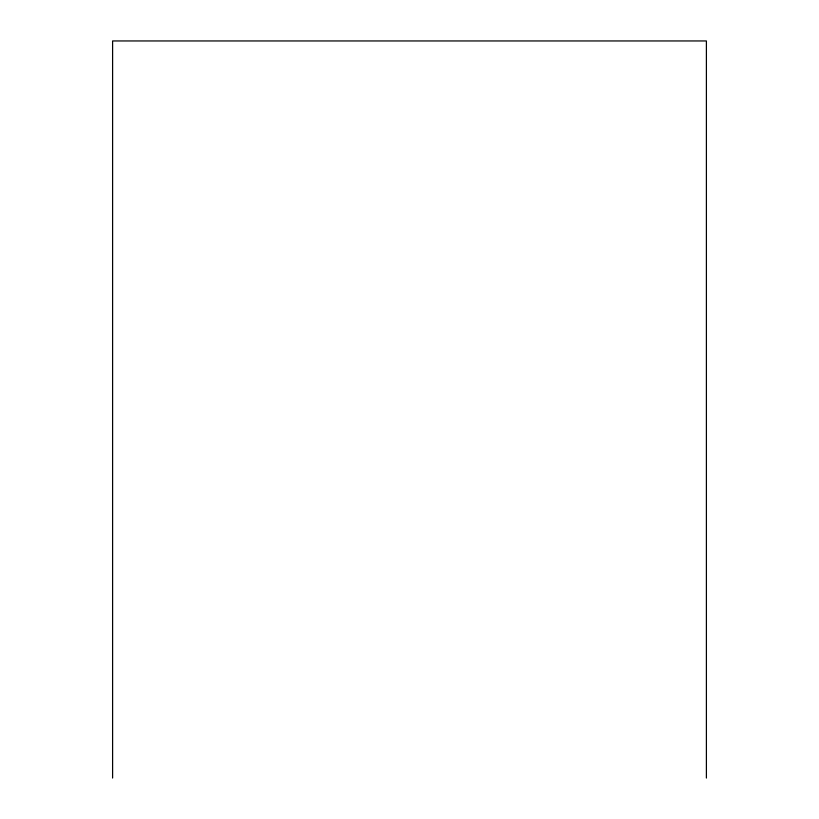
<?xml version="1.0" encoding="UTF-8"?>
<svg xmlns="http://www.w3.org/2000/svg" width="819" height="819" viewBox="0 0 819 819"><rect width="100%" height="100%" fill="white"/><g stroke="black" fill="none" stroke-linecap="round" stroke-linejoin="round"><path stroke-width="1.23" d="M706.398 778.05L706.398 40.95L112.602 40.95L112.602 778.05"/></g></svg>
